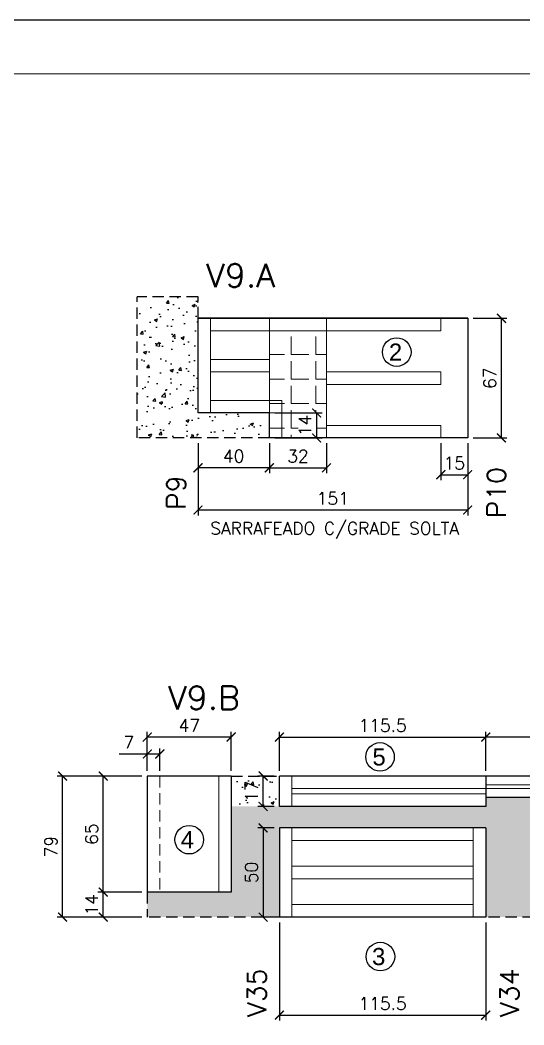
# Model space of a CAD drawing. Extents: x -23436 to 4767, y -4638 to 9755.
# Drawn here: x -15242 to -14960, y 3420 to 3982 of the extents above; entities that cross this region are included whole.
import ezdxf
from ezdxf.enums import TextEntityAlignment as Align

# ---------------------------------------------------------------- set-up
doc = ezdxf.new("R2010")
doc.units = 0
doc.header["$PDMODE"] = 2
doc.header["$PDSIZE"] = 10
doc.linetypes.add('HIDDEN', pattern=[9.525, 6.35, -3.175])
doc.layers.get('0').update_dxf_attribs({"lineweight": 13})
doc.layers.get('Defpoints').update_dxf_attribs({"lineweight": 13})
for name, color, linetype in [('Concreto', 250, 'HIDDEN'), ('Cota', 4, 'Continuous'), ('MB Logo', 255, 'Continuous'), ('Painéis', 200, 'Continuous'), ('Romaneio', 10, 'Continuous')]:
    doc.layers.add(name, color=color, linetype=linetype)
for name, color, linetype, lineweight in [('FOLHA MB', 7, 'Continuous', 13), ('Sarr 2.2x7', 40, 'Continuous', 9), ('Texto Seção', 7, 'Continuous', 15)]:
    doc.layers.add(name, color=color, linetype=linetype, lineweight=lineweight)
doc.layers.add('Laje_Perimetro', color=7, linetype='Continuous', plot=False)
doc.styles.add('ARIAL', font='arial.ttf', dxfattribs={"oblique": 15, "height": 25})
doc.styles.add('REGUA-120', font='ROMANS.shx', dxfattribs={"height": 15})
doc.styles.add('ROMANS', font='romans.shx')
doc.dimstyles.new('Cota Paínel', dxfattribs={"dimtxt": 7, "dimasz": 5, "dimexe": 3, "dimexo": 3, "dimgap": 3, "dimtad": 1, "dimdec": 1, "dimzin": 12, "dimdsep": 46, "dimtxsty": 'ROMANS', "dimblk": 'ARCHTICK', "dimcen": 0, "dimclrd": 4, "dimclre": 4, "dimclrt": 1, "dimadec": 1, "dimazin": 3, "dimtfac": 1, "dimtdec": 1, "dimtmove": 0, "dimatfit": 3, "dimldrblk": 'OBLIQUE', "dimfxl": 1, "dimtolj": 1, "dimtzin": 12, "dimarcsym": 0})
pattern_1 = [(50, (3170.02, 0), (17.931505, -1.568803), [1.875, -20.625]), (355, (3170.02, 0), (-3.468783, 18.804803), [1.5, -16.5]), (100.45144, (3171.515, -0.13), (14.462721, 17.236), [1.593505, -17.528553]), (46.1842, (3170.02, 5), (26.681033, -4.137982), [2.8125, -30.9375]), (96.63564, (3172.244, 4.655), (23.36655, 24.352965), [2.39026, -26.292844]), (351.18416, (3170.02, 5), (23.36655, 24.352965), [2.25, -24.75]), (21, (3172.52, 3.75), (14.922676, -10.065472), [1.875, -20.625]), (326, (3172.52, 3.75), (6.082883, 18.128751), [1.5, -16.5]), (71.45144, (3173.764, 2.911), (21.00556, 8.063279), [1.593505, -17.528553]), (37.5, (3170.0204, 0), (0.3039964, 8.3223463), [0, -16.3, 0, -16.75, 0, -16.5625]), (7.5, (3170.02, 0), (6.5767384, 9.860293), [0, -9.55, 0, -15.925, 0, -6.3125]), (327.5, (3164.4454, 0), (13.345561, -0.5638718), [0, -6.25, 0, -19.5, 0, -25.875]), (317.5, (3161.945, 0), (14.579654, 2.5026246), [0, -8.125, 0, -12.95, 0, -18.375])]

# ---------------------------------------------------------------- blocks, each defined once
blk = doc.blocks.new('A$C169d8357')
at = {"layer": 'FOLHA MB', "color": 1}
for points in [[(0, 1199.94), (0, 149.94), (1485.02, 149.94), (1485.02, 1199.94)], [(70, 1169.94), (70, 179.94), (1455.02, 179.94), (1455.02, 1169.94)]]:
    blk.add_lwpolyline(points, close=True, dxfattribs=at)
blk = doc.blocks.new('_ArchTick')
at = {"color": 0, "linetype": 'ByBlock', "const_width": 0.15}
blk.add_lwpolyline([(-0.5, -0.5), (0.5, 0.5)], dxfattribs=at)
blk = doc.blocks.new('*D604')
at = {"layer": 'Cota', "color": 4, "lineweight": -2, "transparency": 16777216}
for p, q in [((-14988.12, 3815.26), (-14969.21, 3815.26)), ((-14972.21, 3748.26), (-14972.21, 3815.26)), ((-14988.12, 3748.26), (-14969.21, 3748.26))]:
    blk.add_line(p, q, dxfattribs=at)
at = {"layer": 'Defpoints', "color": 0, "transparency": 16777216}
for p in [(-14991.12, 3815.26), (-14972.21, 3815.26), (-14991.12, 3748.26)]:
    blk.add_point(p, dxfattribs=at)
at = {"layer": 'Cota', "color": 4, "lineweight": -2, "transparency": 16777216, "xscale": 5, "yscale": 5, "zscale": 5}
for p, rotation in [((-14972.21, 3815.26), 90), ((-14972.21, 3748.26), 270)]:
    blk.add_blockref('_ArchTick', p, dxfattribs=dict(at, rotation=rotation))
at = {"layer": 'Cota', "color": 1, "transparency": 16777216, "insert": (-14978.71, 3781.76), "char_height": 7, "attachment_point": 5, "rotation": 90, "style": 'ROMANS'}
blk.add_mtext('\\A1;67', dxfattribs=at)
blk = doc.blocks.new('_OBLIQUE')
at = {"color": 0, "linetype": 'ByBlock', "lineweight": -2}
for p, q in [((0, 0), (-1, 0)), ((-0.5, -0.5), (0.5, 0.5))]:
    blk.add_line(p, q, dxfattribs=at)
blk = doc.blocks.new('*D605')
at = {"layer": 'Cota', "color": 4, "lineweight": -2, "transparency": 16777216}
for p, q in [((-15099.15, 3762.26), (-15072.68, 3762.26)), ((-15075.68, 3762.26), (-15075.68, 3748.26)), ((-15099.15, 3748.26), (-15072.68, 3748.26))]:
    blk.add_line(p, q, dxfattribs=at)
at = {"layer": 'Defpoints', "color": 0, "transparency": 16777216}
for p in [(-15102.15, 3762.26), (-15102.15, 3748.26), (-15075.68, 3748.26)]:
    blk.add_point(p, dxfattribs=at)
at = {"layer": 'Cota', "color": 4, "lineweight": -2, "transparency": 16777216, "xscale": 5, "yscale": 5, "zscale": 5}
for p, rotation in [((-15075.68, 3762.26), 90), ((-15075.68, 3748.26), 270)]:
    blk.add_blockref('_ArchTick', p, dxfattribs=dict(at, rotation=rotation))
at = {"layer": 'Cota', "color": 1, "transparency": 16777216, "insert": (-15082.18, 3755.26), "char_height": 7, "attachment_point": 5, "rotation": 90, "style": 'ROMANS'}
blk.add_mtext('\\A1;14', dxfattribs=at)
blk = doc.blocks.new('*D606')
at = {"layer": 'Cota', "color": 4, "lineweight": -2, "transparency": 16777216}
for p, q in [((-15142.12, 3745.26), (-15142.12, 3704.91)), ((-14991.12, 3745.26), (-14991.12, 3704.91)), ((-14991.12, 3707.91), (-15142.12, 3707.91))]:
    blk.add_line(p, q, dxfattribs=at)
at = {"layer": 'Defpoints', "color": 0, "transparency": 16777216}
for p in [(-15142.12, 3748.26), (-14991.12, 3748.26), (-15142.12, 3707.91)]:
    blk.add_point(p, dxfattribs=at)
at = {"layer": 'Cota', "color": 4, "lineweight": -2, "transparency": 16777216, "xscale": 5, "yscale": 5, "zscale": 5, "rotation": 180}
blk.add_blockref('_ArchTick', (-15142.12, 3707.91), dxfattribs=at)
at = {"layer": 'Cota', "color": 4, "lineweight": -2, "transparency": 16777216, "xscale": 5, "yscale": 5, "zscale": 5}
blk.add_blockref('_ArchTick', (-14991.12, 3707.91), dxfattribs=at)
at = {"layer": 'Cota', "color": 1, "transparency": 16777216, "insert": (-15066.62, 3714.41), "char_height": 7, "attachment_point": 5, "style": 'ROMANS'}
blk.add_mtext('\\A1;151', dxfattribs=at)
blk = doc.blocks.new('*D607')
at = {"layer": 'Cota', "color": 4, "lineweight": -2, "transparency": 16777216}
for p, q in [((-15142.12, 3745.26), (-15142.12, 3728.55)), ((-15102.15, 3745.26), (-15102.15, 3728.55)), ((-15102.15, 3731.55), (-15142.12, 3731.55))]:
    blk.add_line(p, q, dxfattribs=at)
at = {"layer": 'Defpoints', "color": 0, "transparency": 16777216}
for p in [(-15142.12, 3748.26), (-15102.15, 3748.26), (-15142.12, 3731.55)]:
    blk.add_point(p, dxfattribs=at)
at = {"layer": 'Cota', "color": 4, "lineweight": -2, "transparency": 16777216, "xscale": 5, "yscale": 5, "zscale": 5, "rotation": 180}
blk.add_blockref('_ArchTick', (-15142.12, 3731.55), dxfattribs=at)
at = {"layer": 'Cota', "color": 4, "lineweight": -2, "transparency": 16777216, "xscale": 5, "yscale": 5, "zscale": 5}
blk.add_blockref('_ArchTick', (-15102.15, 3731.55), dxfattribs=at)
at = {"layer": 'Cota', "color": 1, "transparency": 16777216, "insert": (-15122.13, 3738.05), "char_height": 7, "attachment_point": 5, "style": 'ROMANS'}
blk.add_mtext('\\A1;40', dxfattribs=at)
blk = doc.blocks.new('*D609')
at = {"layer": 'Cota', "color": 4, "lineweight": -2, "transparency": 16777216}
for p, q in [((-15102.15, 3745.26), (-15102.15, 3728.55)), ((-15070.16, 3745.26), (-15070.16, 3728.55)), ((-15102.15, 3731.55), (-15070.16, 3731.55))]:
    blk.add_line(p, q, dxfattribs=at)
at = {"layer": 'Defpoints', "color": 0, "transparency": 16777216}
for p in [(-15102.15, 3748.26), (-15070.16, 3748.26), (-15070.16, 3731.55)]:
    blk.add_point(p, dxfattribs=at)
at = {"layer": 'Cota', "color": 4, "lineweight": -2, "transparency": 16777216, "xscale": 5, "yscale": 5, "zscale": 5, "rotation": 180}
blk.add_blockref('_ArchTick', (-15102.15, 3731.55), dxfattribs=at)
at = {"layer": 'Cota', "color": 4, "lineweight": -2, "transparency": 16777216, "xscale": 5, "yscale": 5, "zscale": 5}
blk.add_blockref('_ArchTick', (-15070.16, 3731.55), dxfattribs=at)
at = {"layer": 'Cota', "color": 1, "transparency": 16777216, "insert": (-15086.15, 3738.05), "char_height": 7, "attachment_point": 5, "style": 'ROMANS'}
blk.add_mtext('\\A1;32', dxfattribs=at)
blk = doc.blocks.new('*D615')
at = {"layer": 'Cota', "color": 4, "lineweight": -2, "transparency": 16777216}
for p, q in [((-15173.52, 3558.92), (-15198.17, 3558.92)), ((-15195.17, 3493.92), (-15195.17, 3558.92)), ((-15173.52, 3493.92), (-15198.17, 3493.92))]:
    blk.add_line(p, q, dxfattribs=at)
at = {"layer": 'Defpoints', "color": 0, "transparency": 16777216}
for p in [(-15195.17, 3558.92), (-15170.52, 3558.92), (-15170.52, 3493.92)]:
    blk.add_point(p, dxfattribs=at)
at = {"layer": 'Cota', "color": 4, "lineweight": -2, "transparency": 16777216, "xscale": 5, "yscale": 5, "zscale": 5}
for p, rotation in [((-15195.17, 3558.92), 90), ((-15195.17, 3493.92), 270)]:
    blk.add_blockref('_ArchTick', p, dxfattribs=dict(at, rotation=rotation))
at = {"layer": 'Cota', "color": 1, "transparency": 16777216, "insert": (-15201.67, 3526.42), "char_height": 7, "attachment_point": 5, "rotation": 90, "style": 'ROMANS'}
blk.add_mtext('\\A1;65', dxfattribs=at)
blk = doc.blocks.new('*D616')
at = {"layer": 'Cota', "color": 4, "lineweight": -2, "transparency": 16777216}
for p, q in [((-15173.52, 3493.92), (-15198.17, 3493.92)), ((-15195.17, 3479.92), (-15195.17, 3493.92)), ((-15173.52, 3479.92), (-15198.17, 3479.92))]:
    blk.add_line(p, q, dxfattribs=at)
at = {"layer": 'Defpoints', "color": 0, "transparency": 16777216}
for p in [(-15195.17, 3493.92), (-15170.52, 3493.92), (-15170.52, 3479.92)]:
    blk.add_point(p, dxfattribs=at)
at = {"layer": 'Cota', "color": 4, "lineweight": -2, "transparency": 16777216, "xscale": 5, "yscale": 5, "zscale": 5}
for p, rotation in [((-15195.17, 3493.92), 90), ((-15195.17, 3479.92), 270)]:
    blk.add_blockref('_ArchTick', p, dxfattribs=dict(at, rotation=rotation))
at = {"layer": 'Cota', "color": 1, "transparency": 16777216, "insert": (-15201.67, 3486.92), "char_height": 7, "attachment_point": 5, "rotation": 90, "style": 'ROMANS'}
blk.add_mtext('\\A1;14', dxfattribs=at)
blk = doc.blocks.new('*D617')
at = {"layer": 'Cota', "color": 4, "lineweight": -2, "transparency": 16777216}
for p, q in [((-15173.52, 3558.92), (-15220.97, 3558.92)), ((-15217.97, 3479.92), (-15217.97, 3558.92)), ((-15173.52, 3479.92), (-15220.97, 3479.92))]:
    blk.add_line(p, q, dxfattribs=at)
at = {"layer": 'Defpoints', "color": 0, "transparency": 16777216}
for p in [(-15217.97, 3558.92), (-15170.52, 3558.92), (-15170.52, 3479.92)]:
    blk.add_point(p, dxfattribs=at)
at = {"layer": 'Cota', "color": 4, "lineweight": -2, "transparency": 16777216, "xscale": 5, "yscale": 5, "zscale": 5}
for p, rotation in [((-15217.97, 3558.92), 90), ((-15217.97, 3479.92), 270)]:
    blk.add_blockref('_ArchTick', p, dxfattribs=dict(at, rotation=rotation))
at = {"layer": 'Cota', "color": 1, "transparency": 16777216, "insert": (-15224.47, 3519.42), "char_height": 7, "attachment_point": 5, "rotation": 90, "style": 'ROMANS'}
blk.add_mtext('\\A1;79', dxfattribs=at)
blk = doc.blocks.new('*D619')
at = {"layer": 'Cota', "color": 4, "lineweight": -2, "transparency": 16777216}
for p, q in [((-14981.02, 3561.92), (-14981.02, 3583.77)), ((-14766.02, 3580.77), (-14981.02, 3580.77)), ((-14766.02, 3561.92), (-14766.02, 3583.77))]:
    blk.add_line(p, q, dxfattribs=at)
at = {"layer": 'Defpoints', "color": 0, "transparency": 16777216}
for p in [(-14981.02, 3580.77), (-14981.02, 3558.92), (-14766.02, 3558.92)]:
    blk.add_point(p, dxfattribs=at)
at = {"layer": 'Cota', "color": 4, "lineweight": -2, "transparency": 16777216, "xscale": 5, "yscale": 5, "zscale": 5, "rotation": 180}
blk.add_blockref('_ArchTick', (-14981.02, 3580.77), dxfattribs=at)
at = {"layer": 'Cota', "color": 4, "lineweight": -2, "transparency": 16777216, "xscale": 5, "yscale": 5, "zscale": 5}
blk.add_blockref('_ArchTick', (-14766.02, 3580.77), dxfattribs=at)
at = {"layer": 'Cota', "color": 1, "transparency": 16777216, "insert": (-14873.52, 3587.27), "char_height": 7, "attachment_point": 5, "style": 'ROMANS'}
blk.add_mtext('\\A1;215', dxfattribs=at)
blk = doc.blocks.new('*D620')
at = {"layer": 'Cota', "color": 4, "lineweight": -2, "transparency": 16777216}
for p, q in [((-15170.52, 3561.92), (-15170.52, 3583.77)), ((-15123.52, 3580.77), (-15170.52, 3580.77)), ((-15123.52, 3561.92), (-15123.52, 3583.77))]:
    blk.add_line(p, q, dxfattribs=at)
at = {"layer": 'Defpoints', "color": 0, "transparency": 16777216}
for p in [(-15170.52, 3580.77), (-15170.52, 3558.92), (-15123.52, 3558.92)]:
    blk.add_point(p, dxfattribs=at)
at = {"layer": 'Cota', "color": 4, "lineweight": -2, "transparency": 16777216, "xscale": 5, "yscale": 5, "zscale": 5, "rotation": 180}
blk.add_blockref('_ArchTick', (-15170.52, 3580.77), dxfattribs=at)
at = {"layer": 'Cota', "color": 4, "lineweight": -2, "transparency": 16777216, "xscale": 5, "yscale": 5, "zscale": 5}
blk.add_blockref('_ArchTick', (-15123.52, 3580.77), dxfattribs=at)
at = {"layer": 'Cota', "color": 1, "transparency": 16777216, "insert": (-15147.02, 3587.27), "char_height": 7, "attachment_point": 5, "style": 'ROMANS'}
blk.add_mtext('\\A1;47', dxfattribs=at)
blk = doc.blocks.new('*D621')
at = {"layer": 'Cota', "color": 4, "lineweight": -2, "transparency": 16777216}
for p, q in [((-15170.52, 3561.92), (-15170.52, 3574.27)), ((-15163.52, 3561.92), (-15163.52, 3574.27)), ((-15170.52, 3571.27), (-15186.19, 3571.27)), ((-15163.52, 3571.27), (-15170.52, 3571.27))]:
    blk.add_line(p, q, dxfattribs=at)
at = {"layer": 'Defpoints', "color": 0, "transparency": 16777216}
for p in [(-15170.52, 3571.27), (-15170.52, 3558.92), (-15163.52, 3558.92)]:
    blk.add_point(p, dxfattribs=at)
at = {"layer": 'Cota', "color": 4, "lineweight": -2, "transparency": 16777216, "xscale": 5, "yscale": 5, "zscale": 5, "rotation": 180}
blk.add_blockref('_ArchTick', (-15170.52, 3571.27), dxfattribs=at)
at = {"layer": 'Cota', "color": 4, "lineweight": -2, "transparency": 16777216, "xscale": 5, "yscale": 5, "zscale": 5}
blk.add_blockref('_ArchTick', (-15163.52, 3571.27), dxfattribs=at)
at = {"layer": 'Cota', "color": 1, "transparency": 16777216, "insert": (-15180.86, 3577.77), "char_height": 7, "attachment_point": 5, "style": 'ROMANS'}
blk.add_mtext('\\A1;7', dxfattribs=at)
blk = doc.blocks.new('*D625')
at = {"layer": 'Cota', "color": 4, "lineweight": -2, "transparency": 16777216}
for p, q in [((-15096.52, 3476.92), (-15096.52, 3422.04)), ((-14981.02, 3476.92), (-14981.02, 3422.04)), ((-15096.52, 3425.04), (-14981.02, 3425.04))]:
    blk.add_line(p, q, dxfattribs=at)
at = {"layer": 'Defpoints', "color": 0, "transparency": 16777216}
for p in [(-15096.52, 3479.92), (-14981.02, 3479.92), (-14981.02, 3425.04)]:
    blk.add_point(p, dxfattribs=at)
at = {"layer": 'Cota', "color": 4, "lineweight": -2, "transparency": 16777216, "xscale": 5, "yscale": 5, "zscale": 5, "rotation": 180}
blk.add_blockref('_ArchTick', (-15096.52, 3425.04), dxfattribs=at)
at = {"layer": 'Cota', "color": 4, "lineweight": -2, "transparency": 16777216, "xscale": 5, "yscale": 5, "zscale": 5}
blk.add_blockref('_ArchTick', (-14981.02, 3425.04), dxfattribs=at)
at = {"layer": 'Cota', "color": 1, "transparency": 16777216, "insert": (-15038.77, 3431.54), "char_height": 7, "attachment_point": 5, "style": 'ROMANS'}
blk.add_mtext('\\A1;115.5', dxfattribs=at)
blk = doc.blocks.new('*D626')
at = {"layer": 'Cota', "color": 4, "lineweight": -2, "transparency": 16777216}
for p, q in [((-15096.52, 3561.92), (-15096.52, 3583.77)), ((-15096.52, 3580.77), (-14981.02, 3580.77)), ((-14981.02, 3561.92), (-14981.02, 3583.77))]:
    blk.add_line(p, q, dxfattribs=at)
at = {"layer": 'Defpoints', "color": 0, "transparency": 16777216}
for p in [(-14981.02, 3580.77), (-15096.52, 3558.92), (-14981.02, 3558.92)]:
    blk.add_point(p, dxfattribs=at)
at = {"layer": 'Cota', "color": 4, "lineweight": -2, "transparency": 16777216, "xscale": 5, "yscale": 5, "zscale": 5, "rotation": 180}
blk.add_blockref('_ArchTick', (-15096.52, 3580.77), dxfattribs=at)
at = {"layer": 'Cota', "color": 4, "lineweight": -2, "transparency": 16777216, "xscale": 5, "yscale": 5, "zscale": 5}
blk.add_blockref('_ArchTick', (-14981.02, 3580.77), dxfattribs=at)
at = {"layer": 'Cota', "color": 1, "transparency": 16777216, "insert": (-15038.77, 3587.27), "char_height": 7, "attachment_point": 5, "style": 'ROMANS'}
blk.add_mtext('\\A1;115.5', dxfattribs=at)
blk = doc.blocks.new('*D630')
at = {"layer": 'Cota', "color": 4, "lineweight": -2, "transparency": 16777216}
for p, q in [((-15006.12, 3745.26), (-15006.12, 3724.69)), ((-14991.12, 3745.26), (-14991.12, 3724.69)), ((-15006.12, 3727.69), (-14991.12, 3727.69))]:
    blk.add_line(p, q, dxfattribs=at)
at = {"layer": 'Defpoints', "color": 0, "transparency": 16777216}
for p in [(-15006.12, 3748.26), (-14991.12, 3748.26), (-14991.12, 3727.69)]:
    blk.add_point(p, dxfattribs=at)
at = {"layer": 'Cota', "color": 4, "lineweight": -2, "transparency": 16777216, "xscale": 5, "yscale": 5, "zscale": 5, "rotation": 180}
blk.add_blockref('_ArchTick', (-15006.12, 3727.69), dxfattribs=at)
at = {"layer": 'Cota', "color": 4, "lineweight": -2, "transparency": 16777216, "xscale": 5, "yscale": 5, "zscale": 5}
blk.add_blockref('_ArchTick', (-14991.12, 3727.69), dxfattribs=at)
at = {"layer": 'Cota', "color": 1, "transparency": 16777216, "insert": (-14998.62, 3734.19), "char_height": 7, "attachment_point": 5, "style": 'ROMANS'}
blk.add_mtext('\\A1;15', dxfattribs=at)
blk = doc.blocks.new('*D631')
at = {"layer": 'Cota', "color": 4, "lineweight": -2, "transparency": 16777216}
for p, q in [((-15099.52, 3558.92), (-15108.65, 3558.92)), ((-15105.65, 3541.92), (-15105.65, 3558.92)), ((-15099.52, 3541.92), (-15108.65, 3541.92))]:
    blk.add_line(p, q, dxfattribs=at)
at = {"layer": 'Defpoints', "color": 0, "transparency": 16777216}
for p in [(-15105.65, 3558.92), (-15096.52, 3558.92), (-15096.52, 3541.92)]:
    blk.add_point(p, dxfattribs=at)
at = {"layer": 'Cota', "color": 4, "lineweight": -2, "transparency": 16777216, "xscale": 5, "yscale": 5, "zscale": 5}
for p, rotation in [((-15105.65, 3558.92), 90), ((-15105.65, 3541.92), 270)]:
    blk.add_blockref('_ArchTick', p, dxfattribs=dict(at, rotation=rotation))
at = {"layer": 'Cota', "color": 1, "transparency": 16777216, "insert": (-15112.15, 3550.42), "char_height": 7, "attachment_point": 5, "rotation": 90, "style": 'ROMANS'}
blk.add_mtext('\\A1;17', dxfattribs=at)
blk = doc.blocks.new('*D632')
at = {"layer": 'Cota', "color": 4, "lineweight": -2, "transparency": 16777216}
for p, q in [((-15099.52, 3529.92), (-15108.65, 3529.92)), ((-15105.65, 3529.92), (-15105.65, 3479.92)), ((-15099.52, 3479.92), (-15108.65, 3479.92))]:
    blk.add_line(p, q, dxfattribs=at)
at = {"layer": 'Defpoints', "color": 0, "transparency": 16777216}
for p in [(-15096.52, 3529.92), (-15105.65, 3479.92), (-15096.52, 3479.92)]:
    blk.add_point(p, dxfattribs=at)
at = {"layer": 'Cota', "color": 4, "lineweight": -2, "transparency": 16777216, "xscale": 5, "yscale": 5, "zscale": 5}
for p, rotation in [((-15105.65, 3529.92), 90), ((-15105.65, 3479.92), 270)]:
    blk.add_blockref('_ArchTick', p, dxfattribs=dict(at, rotation=rotation))
at = {"layer": 'Cota', "color": 1, "transparency": 16777216, "insert": (-15112.15, 3504.92), "char_height": 7, "attachment_point": 5, "rotation": 90, "style": 'ROMANS'}
blk.add_mtext('\\A1;50', dxfattribs=at)

msp = doc.modelspace()

# ---------------------------------------------------------------- hatches: boundary and pattern name
at = {"true_color": 0x636466}
h = msp.add_hatch(dxfattribs=at)
h.set_pattern_fill('ANGLE', color=251, scale=50)
h.set_pattern_definition([(0, (3170.02, 0), (0, 13.75), [10, -3.75]), (90, (3170.02, 0), (-13.75, 8e-16), [10, -3.75])])
h.paths.add_polyline_path([(-15102.15, 3808.26), (-15070.16, 3808.26), (-15070.16, 3748.26), (-15102.15, 3748.26), (-15102.15, 3762.26)])
h.paths.add_polyline_path([(-15086.11, 3748.18), (-15086.11, 3762.34), (-15075.61, 3762.34), (-15075.61, 3748.18)])
at = {"layer": 'Concreto'}
h = msp.add_hatch(dxfattribs=at)
h.set_pattern_fill('AR-CONC', color=256, scale=2.5)
h.set_pattern_definition(pattern_1)
h.paths.add_polyline_path([(-15176.12, 3827.26), (-15142.12, 3827.26), (-15142.12, 3815.26), (-15142.12, 3762.26), (-15102.15, 3762.26), (-15102.15, 3748.26), (-15176.12, 3748.26)])
h = msp.add_hatch(dxfattribs=at)
h.set_pattern_fill('AR-CONC', color=256, scale=2.5)
h.set_pattern_definition([(50, (4755.02, 1150), (17.931505, -1.568803), [1.875, -20.625]), (355, (4755.02, 1150), (-3.468783, 18.804803), [1.5, -16.5]), (100.45144, (4756.515, 1149.87), (14.462721, 17.236), [1.593505, -17.528553]), (46.1842, (4755.02, 1155), (26.681033, -4.137982), [2.8125, -30.9375]), (96.63564, (4757.244, 1154.655), (23.36655, 24.352965), [2.39026, -26.292844]), (351.18416, (4755.02, 1155), (23.36655, 24.352965), [2.25, -24.75]), (21, (4757.52, 1153.75), (14.922676, -10.065472), [1.875, -20.625]), (326, (4757.52, 1153.75), (6.082883, 18.128751), [1.5, -16.5]), (71.45144, (4758.764, 1152.911), (21.00556, 8.063279), [1.593505, -17.528553]), (37.5, (4755.0204, 1150), (0.3039964, 8.3223463), [0, -16.3, 0, -16.75, 0, -16.5625]), (7.5, (4755.02, 1150), (6.5767384, 9.8602928), [0, -9.55, 0, -15.925, 0, -6.3125]), (327.5, (4749.4454, 1150), (13.345561, -0.5638718), [0, -6.25, 0, -19.5, 0, -25.875]), (317.5, (4746.945, 1150), (14.579654, 2.5026246), [0, -8.125, 0, -12.95, 0, -18.375])])
h.paths.add_polyline_path([(-15096.52, 3541.92), (-15123.52, 3541.92), (-15123.52, 3558.92), (-15096.52, 3558.92)])
h = msp.add_hatch(dxfattribs=at)
h.set_pattern_fill('AR-CONC', color=256, scale=2.5)
h.set_pattern_definition(pattern_1)
h.paths.add_polyline_path([(-15123.52, 3541.92), (-14981.02, 3541.92), (-14981.02, 3546.92), (-14766.02, 3546.92), (-14683.02, 3546.92), (-14683.02, 3530.92), (-14954.02, 3530.92), (-14954.02, 3479.92), (-14981.02, 3479.92), (-14981.02, 3529.92), (-15096.52, 3529.92), (-15096.52, 3479.92), (-15170.52, 3479.92), (-15170.52, 3493.92), (-15123.52, 3493.92)])

# ---------------------------------------------------------------- linework, layer by layer
at = {"color": 251, "true_color": 0x636466}
for p, q in [((-15102.15, 3762.26), (-15102.15, 3815.26)), ((-15070.16, 3748.26), (-15070.16, 3815.26))]:
    msp.add_line(p, q, dxfattribs=at)
at = {"layer": 'Concreto'}
for p, q in [((-15142.12, 3827.26), (-15176.12, 3827.26)), ((-15176.12, 3748.26), (-15176.12, 3827.26)), ((-15142.12, 3815.26), (-15142.12, 3827.26)), ((-15102.15, 3748.26), (-15176.12, 3748.26)), ((-15123.52, 3558.92), (-15096.52, 3558.92)), ((-15170.52, 3493.92), (-15170.52, 3479.92)), ((-15096.52, 3479.92), (-15170.52, 3479.92)), ((-14954.02, 3479.92), (-14981.02, 3479.92))]:
    msp.add_line(p, q, dxfattribs=at)
at = {"layer": 'Laje_Perimetro'}
msp.add_lwpolyline([(-14436.36, 3982.26), (-15921.38, 3982.26), (-15921.38, 2932.26), (-14436.36, 2932.26)], close=True, dxfattribs=at)
at = {"layer": 'Painéis'}
for p, q in [((-14991.12, 3815.26), (-15142.12, 3815.26)), ((-15142.12, 3762.26), (-15142.12, 3815.26)), ((-14991.12, 3815.26), (-14991.12, 3748.26)), ((-15102.15, 3762.26), (-15142.12, 3762.26)), ((-15102.15, 3748.26), (-15102.15, 3762.26)), ((-14991.12, 3748.26), (-15102.15, 3748.26)), ((-15170.52, 3558.92), (-15170.52, 3493.92)), ((-15123.52, 3558.92), (-15170.52, 3558.92)), ((-15123.52, 3558.92), (-15123.52, 3493.92)), ((-14766.02, 3558.92), (-15096.52, 3558.92)), ((-15096.52, 3541.92), (-15096.52, 3558.92)), ((-14981.02, 3558.92), (-14981.02, 3541.92)), ((-14766.02, 3546.92), (-14981.02, 3546.92)), ((-14981.02, 3541.92), (-15096.52, 3541.92)), ((-15096.52, 3529.92), (-15096.52, 3479.92)), ((-14981.02, 3529.92), (-15096.52, 3529.92)), ((-14981.02, 3529.92), (-14981.02, 3479.92)), ((-15123.52, 3493.92), (-15170.52, 3493.92)), ((-14981.02, 3479.92), (-15096.52, 3479.92))]:
    msp.add_line(p, q, dxfattribs=at)
msp.add_lwpolyline([(-15102.15, 3748.26), (-15102.15, 3762.26), (-15142.12, 3762.26), (-15142.12, 3815.26), (-14991.12, 3815.26), (-14991.12, 3748.26)], close=True, dxfattribs=at)
at = {"layer": 'Romaneio'}
for centre in [(-15030.83, 3796.34), (-15040.21, 3569.66), (-15147.06, 3523.29), (-15039.99, 3457.85)]:
    msp.add_circle(centre, 8, dxfattribs=at)
at = {"layer": 'Sarr 2.2x7', "color": 50}
for p, q in [((-15142.12, 3815.26), (-15138.62, 3815.26)), ((-15142.12, 3815.26), (-15142.12, 3762.26)), ((-15135.12, 3815.26), (-15138.62, 3815.26)), ((-15135.12, 3815.26), (-15135.12, 3762.26)), ((-15006.12, 3815.26), (-15135.12, 3815.26)), ((-15135.12, 3815.26), (-15135.12, 3811.76)), ((-15006.12, 3815.26), (-15006.12, 3811.76)), ((-15135.12, 3808.26), (-15135.12, 3811.76)), ((-15006.12, 3808.26), (-15006.12, 3811.76)), ((-15006.12, 3808.26), (-15135.12, 3808.26)), ((-15135.12, 3792.26), (-15135.12, 3788.76)), ((-15135.12, 3792.26), (-15102.15, 3792.26)), ((-15135.12, 3785.26), (-15135.12, 3788.76)), ((-15102.15, 3792.26), (-15102.15, 3788.76)), ((-15102.15, 3785.26), (-15102.15, 3788.76)), ((-15135.12, 3785.26), (-15102.15, 3785.26)), ((-15070.16, 3785.26), (-15070.16, 3781.76)), ((-15070.16, 3785.26), (-15006.12, 3785.26)), ((-15070.16, 3778.26), (-15070.16, 3781.76)), ((-15006.12, 3785.26), (-15006.12, 3781.76)), ((-15006.12, 3778.26), (-15006.12, 3781.76)), ((-15070.16, 3778.26), (-15006.12, 3778.26)), ((-15135.12, 3769.26), (-15135.12, 3765.76)), ((-15135.12, 3769.26), (-15095.15, 3769.26)), ((-15135.12, 3762.26), (-15135.12, 3765.76)), ((-15095.15, 3769.26), (-15095.15, 3765.76)), ((-15095.15, 3762.26), (-15095.15, 3765.76)), ((-15142.12, 3762.26), (-15138.62, 3762.26)), ((-15135.12, 3762.26), (-15138.62, 3762.26)), ((-15135.12, 3762.26), (-15095.15, 3762.26)), ((-15102.15, 3762.26), (-15098.65, 3762.26)), ((-15102.15, 3762.26), (-15102.15, 3748.26)), ((-15095.15, 3762.26), (-15098.65, 3762.26)), ((-15095.15, 3762.26), (-15095.15, 3748.26)), ((-15070.16, 3755.26), (-15070.16, 3751.76)), ((-15070.16, 3755.26), (-15006.12, 3755.26)), ((-15006.12, 3755.26), (-15006.12, 3751.76)), ((-15102.15, 3748.26), (-15098.65, 3748.26)), ((-15095.15, 3748.26), (-15098.65, 3748.26)), ((-15070.16, 3748.26), (-15070.16, 3751.76)), ((-15070.16, 3748.26), (-15006.12, 3748.26)), ((-15006.12, 3748.26), (-15006.12, 3751.76)), ((-15096.52, 3541.92), (-15096.52, 3558.92)), ((-15096.52, 3558.92), (-15093.02, 3558.92)), ((-15089.52, 3558.92), (-15093.02, 3558.92)), ((-14981.02, 3558.92), (-15089.52, 3558.92)), ((-15089.52, 3558.92), (-15089.52, 3555.42)), ((-15089.52, 3541.92), (-15089.52, 3558.92)), ((-14981.02, 3558.92), (-14981.02, 3555.42)), ((-14766.02, 3558.92), (-14981.02, 3558.92)), ((-14981.02, 3558.92), (-14981.02, 3556.42)), ((-14981.02, 3553.92), (-14981.02, 3556.42)), ((-15089.52, 3551.92), (-15089.52, 3555.42)), ((-14981.02, 3551.92), (-15089.52, 3551.92)), ((-14981.02, 3551.92), (-14981.02, 3555.42)), ((-14766.02, 3553.92), (-14981.02, 3553.92)), ((-14981.02, 3551.92), (-14981.02, 3549.42)), ((-14981.02, 3551.92), (-14766.02, 3551.92)), ((-15089.52, 3548.92), (-15089.52, 3545.42)), ((-15089.52, 3548.92), (-14981.02, 3548.92)), ((-15089.52, 3541.92), (-15089.52, 3545.42)), ((-14981.02, 3546.92), (-14981.02, 3549.42)), ((-14981.02, 3548.92), (-14981.02, 3545.42)), ((-14981.02, 3546.92), (-14766.02, 3546.92)), ((-14981.02, 3541.92), (-14981.02, 3545.42)), ((-15096.52, 3541.92), (-15093.02, 3541.92)), ((-15089.52, 3541.92), (-15093.02, 3541.92)), ((-15089.52, 3541.92), (-14981.02, 3541.92)), ((-15089.52, 3529.92), (-15089.52, 3526.42)), ((-15089.52, 3529.92), (-14988.02, 3529.92)), ((-14988.02, 3529.92), (-14988.02, 3526.42)), ((-15089.52, 3522.92), (-15089.52, 3526.42)), ((-15089.52, 3522.92), (-14988.02, 3522.92)), ((-14988.02, 3522.92), (-14988.02, 3526.42)), ((-14988.02, 3508.42), (-15089.52, 3508.42)), ((-15089.52, 3508.42), (-15089.52, 3504.92)), ((-14988.02, 3508.42), (-14988.02, 3504.92)), ((-15089.52, 3501.42), (-15089.52, 3504.92)), ((-14988.02, 3501.42), (-15089.52, 3501.42)), ((-14988.02, 3501.42), (-14988.02, 3504.92)), ((-14988.02, 3486.92), (-15089.52, 3486.92)), ((-15089.52, 3486.92), (-15089.52, 3483.42)), ((-15089.52, 3479.92), (-15089.52, 3483.42)), ((-14988.02, 3486.92), (-14988.02, 3483.42)), ((-14988.02, 3479.92), (-14988.02, 3483.42)), ((-14988.02, 3479.92), (-15089.52, 3479.92))]:
    msp.add_line(p, q, dxfattribs=at)
at = {"layer": 'Sarr 2.2x7', "linetype": 'HIDDEN'}
msp.add_line((-15163.52, 3558.92), (-15163.52, 3493.92), dxfattribs=at)
at = {"layer": 'Sarr 2.2x7'}
for points in [[(-15130.52, 3558.92), (-15130.52, 3493.92), (-15123.52, 3493.92), (-15123.52, 3558.92)], [(-15096.52, 3529.92), (-15096.52, 3479.92), (-15089.52, 3479.92), (-15089.52, 3529.92)], [(-14981.02, 3529.92), (-14981.02, 3479.92), (-14988.02, 3479.92), (-14988.02, 3529.92)]]:
    msp.add_lwpolyline(points, close=True, dxfattribs=at)

# ---------------------------------------------------------------- block references
at = {"layer": 'MB Logo'}
msp.add_blockref('A$C169d8357', (-15921.38, 2782.32), dxfattribs=at)

# ---------------------------------------------------------------- texts
at = {"layer": 'Painéis', "color": 1, "insert": (-15065.64, 3696.48), "char_height": 7, "attachment_point": 5, "style": 'ROMANS'}
msp.add_mtext('\\A1;SARRAFEADO C/GRADE SOLTA', dxfattribs=at)
at = {"layer": 'Romaneio', "color": 0, "style": 'ARIAL'}
for s, p in [('2', (-15031.52, 3796.34)), ('5', (-15040.73, 3569.66)), ('4', (-15148.08, 3523.29)), ('3', (-15040.95, 3457.85))]:
    msp.add_text(s, height=9.6, dxfattribs=at).set_placement(p, align=Align.MIDDLE_CENTER)
at = {"layer": 'Texto Seção', "style": 'REGUA-120', "width": 1.05}
for s, p in [('V9.A', (-15137.57, 3832.78)), ('V9.B', (-15158.92, 3596.24))]:
    msp.add_text(s, height=13, dxfattribs=at).set_placement(p)
for s, p in [('P9', (-15154.28, 3717.65)), ('P10', (-14975.02, 3717.65)), ('V35', (-15109.18, 3437.52)), ('V34', (-14967.68, 3437.52))]:
    msp.add_text(s, height=10.4, rotation=90, dxfattribs=at).set_placement(p, align=Align.MIDDLE_CENTER)

# ---------------------------------------------------------------- dimensions: what is measured, and where the dimension line sits
at = {"layer": 'Cota'}
for base, p1, p2, angle, picture, middle in [((-14972.21, 3815.26), (-14991.12, 3748.26), (-14991.12, 3815.26), 90, '*D604', (-14978.71, 3781.76)), ((-15142.12, 3707.91), (-14991.12, 3748.26), (-15142.12, 3748.26), 180, '*D606', (-15066.62, 3714.41)), ((-15142.12, 3731.55), (-15102.15, 3748.26), (-15142.12, 3748.26), 180, '*D607', (-15122.13, 3738.05)), ((-15070.16, 3731.55), (-15102.15, 3748.26), (-15070.16, 3748.26), 180, '*D609', (-15086.15, 3738.05)), ((-14981.02, 3580.77), (-15096.52, 3558.92), (-14981.02, 3558.92), 180, '*D626', (-15038.77, 3587.27)), ((-14981.02, 3580.77), (-14766.02, 3558.92), (-14981.02, 3558.92), 180, '*D619', (-14873.52, 3587.27)), ((-15170.52, 3571.27), (-15163.52, 3558.92), (-15170.52, 3558.92), 180, '*D621', (-15180.86, 3577.77)), ((-15217.97, 3558.92), (-15170.52, 3479.92), (-15170.52, 3558.92), 90, '*D617', (-15224.47, 3519.42)), ((-15195.17, 3558.92), (-15170.52, 3493.92), (-15170.52, 3558.92), 90, '*D615', (-15201.67, 3526.42)), ((-15105.65, 3558.92), (-15096.52, 3541.92), (-15096.52, 3558.92), 90, '*D631', (-15112.15, 3550.42)), ((-15105.65, 3479.92), (-15096.52, 3529.92), (-15096.52, 3479.92), 90, '*D632', (-15112.15, 3504.92)), ((-14981.02, 3425.04), (-15096.52, 3479.92), (-14981.02, 3479.92), 180, '*D625', (-15038.77, 3431.54))]:
    dim = msp.add_linear_dim(base=base, p1=p1, p2=p2, angle=angle, dimstyle='Cota Paínel', dxfattribs=at)
    dim.commit()
    dim.dimension.update_dxf_attribs({"geometry": picture, "text_midpoint": middle})
for base, p1, p2, angle, picture, middle in [((-15075.68, 3748.26), (-15102.15, 3762.26), (-15102.15, 3748.26), 90, '*D605', (-15075.68, 3755.26)), ((-14991.12, 3727.69), (-15006.12, 3748.26), (-14991.12, 3748.26), 180, '*D630', (-14998.62, 3727.69)), ((-15195.17, 3493.92), (-15170.52, 3479.92), (-15170.52, 3493.92), 90, '*D616', (-15195.17, 3486.92))]:
    dim = msp.add_linear_dim(base=base, p1=p1, p2=p2, angle=angle, dimstyle='Cota Paínel', dxfattribs=at)
    dim.commit()
    dim.dimension.update_dxf_attribs({"geometry": picture, "text_midpoint": middle, "dimtype": 160})
dim = msp.add_linear_dim(base=(-15170.52, 3580.77), p1=(-15123.52, 3558.92), p2=(-15170.52, 3558.92), angle=180, dimstyle='Cota Paínel', override={"dimtmove": 1}, dxfattribs=at)
dim.commit()
dim.dimension.update_dxf_attribs({"geometry": '*D620', "text_midpoint": (-15147.02, 3587.27)})

doc.saveas('drawing.dxf')
